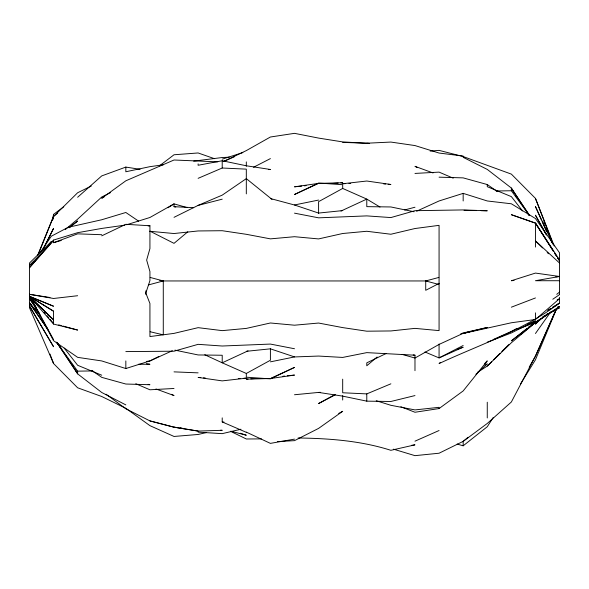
<?xml version="1.0" encoding="UTF-8"?>
<svg xmlns="http://www.w3.org/2000/svg" width="589" height="589" viewBox="0 0 589 589"><rect width="100%" height="100%" fill="white"/><g stroke="black" fill="none" stroke-linecap="round" stroke-linejoin="round"><path stroke-width="0.88" d="M145.866 294.441L145.866 290.811M52.48 220.625L53.547 214.374L63.767 206.754M53.069 219.189L53.547 214.374M38.27 254.536L53.547 216.48L77.638 192.743L91.295 186.043M37.711 255.162L53.201 217.091M556.406 309.166L535.453 359.783L520.514 383.925M556.215 309.129L535.453 356.146L511.362 402L487.265 423.469L463.168 441.382L439.07 453.221L414.98 455.658L393.467 449.164M556.583 308.761L535.453 356.146L529.209 367.183M493.162 417.594L487.265 426.745L463.168 445.807L457.145 444.047M40.133 252.644L51.331 236.204L68.228 227.295L101.735 219.756L125.832 212.489L138.636 221.155M535.453 333.507L550.119 312.715M49.027 244.406L51.331 241.586L29.45 263.069L29.45 307.694L53.547 363.523L77.638 387.79L101.735 396.507L125.832 408.287L149.93 425.648L174.02 436.456L198.118 434.468L206.15 432.635M124.942 225.138L101.735 228.429L77.638 232.684L53.547 240.069L29.45 267.73L53.547 240.57L29.45 265.506L34.133 261.302M484.725 363.531L487.265 360.895L463.168 390.941L439.07 408.56L414.98 412.256L400.851 406.749M477.473 372.351L487.265 366.078L491.705 361.646M493.604 359.746L499.943 353.415M501.85 351.515L508.822 344.55M537.411 321.579L535.453 323.516L547.505 314.047M487.265 366.078L511.362 342.746L535.453 322.463L521.28 333.963M475.883 374.309L487.265 363.899L484.857 365.202M440.41 362.36L439.07 363.568C479.77 344.58 523.407 330.429 559.55 303.033L552.556 307.436L559.55 303.077M77.638 197.263L101.735 175.905L125.832 167.085L140.108 169.315M470.913 331.364L463.168 333.477L511.362 322.765L535.453 319.496L559.55 298.66L557.142 299.889M377.115 356.993L366.785 365.784L366.785 362.853L386.06 353.54M65.246 229.592L77.638 219.16L101.735 197.006L110.57 192.596M467.99 437.318L463.168 441.382L463.168 445.807M187.788 231.801L174.02 243.353L149.93 231.153M53.547 216.48L57.678 213.041M556.73 294.331L559.55 292.092M69.134 227.781L77.638 221.03L69.134 227.612M526.949 328.5L511.362 340.876L535.453 322.212L555.663 309.475M528.37 327.374L529.783 326.254M531.204 325.128L534.746 322.316M159.42 165.862L174.02 154.767L198.118 152.963L214.47 158.691M552.791 299.241L559.55 294.603M167.998 207.762L174.02 203.868L186.934 207.527M547.888 310.366L551.002 308.408L547.888 310.388M546.334 314.504L547.888 313.628M549.449 312.744L551.002 311.868M104.143 196.94L101.735 198.265L125.832 180.808L174.02 160.002L217.753 161.857M516.98 328.353L511.362 331.445L493.913 339.212M334.662 394.733L318.597 403.546L335.465 394.711M338.675 413.463L342.688 411.299L318.597 428.394L294.5 440.646L281.115 441.375M542.683 316.816L559.55 307.848L557.761 308.062M439.21 283.338L425.722 290.296L425.722 280.953L438.812 277.448M253.535 167.269L270.403 158.603M463.168 345.5L439.07 357.913L424.949 351.972M158.765 356.536L149.93 360.939L125.832 368.537L101.735 360.939L77.638 357.354L53.547 340.685L29.45 295.899L31.379 298.991M174.02 217.334L198.118 205.392L222.215 195.136L246.312 178.629L272.008 199.391M223.82 161.334L246.312 150.607L270.403 137.009L294.5 133.342L318.597 138.091L342.688 141.912L369.465 143.422M101.735 235.836L125.832 224.313L149.93 225.764L149.93 248.587L146.646 260.073L149.93 271.544L149.93 280.622L145.822 293.072L149.93 303.504L149.93 336.562L174.02 333.381L198.118 327.661L222.215 330.635L246.312 328.404L270.403 322.986L294.5 325.202L318.597 323.044L342.688 327.602L366.785 331.195L390.882 330.952L414.98 328.375L439.07 330.613L439.07 225.344L414.98 228.525L390.882 234.245L366.785 231.271L342.688 233.502L318.597 238.92L294.5 236.704L270.403 238.862L246.312 234.304L222.215 230.711L198.118 230.954L174.02 233.531L149.93 231.293M340.972 211.053L366.785 199.097L380.001 207.048M248.028 350.853L222.215 362.809L204.766 354.762M317.765 183.768L294.5 194.488L318.597 183.039L342.688 184.71L342.688 188.325M271.234 378.138L294.5 367.418L270.403 378.86L246.312 377.196L246.312 373.581M416.637 211.193L439.07 200.967L463.168 193.369L487.265 200.967L511.362 203.787L535.453 218.512L559.55 252.836L559.55 294.279M172.363 350.713L149.93 360.939L146.359 361.44M527.148 324.576L535.453 320.806L511.362 332.94L487.265 342.172M223.879 161.371L234.68 156.615M414.98 441.168L439.07 430.522M198.118 178.334L222.215 168.012L246.312 169.139L246.312 193.877M342.688 379.154L342.688 392.767L366.785 393.894L390.882 383.822M460.679 333.904L463.168 332.918M518.003 329.155L535.453 322.352L559.55 306.405L557.761 306.722M511.362 307.186L535.453 297.946M53.547 240.069L53.547 242.69L77.638 233.855L101.735 234.709M457.145 349.358L463.168 347.193L439.07 357.913L439.07 344.013M222.215 159.148L242.867 152.588M126.694 224.74L149.93 217.488L174.02 203.868L174.02 206.695L175.809 206.997M53.547 242.69L61.293 240.467M148.634 284.877L163.278 280.953L163.278 334.839L150.188 331.762M404.65 209.956L414.98 207.232M198.118 205.392L222.215 199.17M414.98 395.572L390.882 401.484L366.785 401.153L342.688 396.132L318.597 392.421L294.5 394.748M240.953 429.234L222.215 433.651L198.118 432.142M464.058 332.719L487.265 327.477L463.168 333.345L439.07 344.418L414.98 358.038L402.066 354.379M294.5 204.965L318.597 200.061M270.403 361.845L294.5 356.941L318.597 356.058L342.688 357.427L366.785 352.627L414.98 355.211L414.98 370.672M268.621 169.595L270.403 169.485L246.312 165.774L222.215 160.753L198.118 165.266L198.118 163.882M514.087 280.482L511.362 280.725L535.453 273.082L559.55 276.477L535.453 280.725L559.55 280.725M294.5 439.129L270.403 443.377L246.312 432.12M411.409 445.365L414.98 444.842L390.882 450.313C360.924 440.771 329.339 438.407 298.071 437.988M163.315 164.802L149.93 166.665L125.832 171.767L125.832 167.085M193.656 161.136L222.215 157.528L229.357 157.197M77.638 295.722L53.547 298.483L29.45 294.309L49.977 297.504M342.688 210.597L318.597 213.071L294.5 205.001L270.403 198.537M246.312 351.309L270.403 348.835L294.5 356.905M301.642 186.102L294.5 186.823L318.597 183.385L342.688 182.767L340.906 182.885M304.314 185.829L306.103 185.645M282.897 376.261L284.686 376.077M287.358 375.804L294.5 375.083L270.403 378.521L246.312 379.139L248.094 379.021M555.913 276.793L559.55 276.477M430.147 151.101L439.07 150.372L462.306 156.328M148.141 225.889L149.93 225.764M331.982 183.488L338.226 183.069M250.774 378.837L257.018 378.418M318.597 392.421L320.379 392.311M414.98 173.424L439.07 172.121L453.199 178.165M174.02 388.482L149.93 389.785L135.801 383.741M277.544 441.566L279.326 441.47M342.688 142.398L366.785 143.215L390.882 142.067L414.98 145.564L439.07 153.044L463.168 156.048M345.368 183.628L342.688 183.746L366.785 181.022L390.882 184.482L388.203 184.283M348.938 183.466L350.72 183.393M238.28 378.513L240.062 378.44M243.632 378.278L246.312 378.16L222.215 380.884L198.118 377.424L200.797 377.623M106.116 394.24L125.832 408.788L149.93 420.907L174.02 427.172L198.118 431.082L222.215 430.294L220.426 430.264M496.188 190.976L511.362 190.755L529.032 215M56.758 342.496L77.638 371.151L92.812 370.93M261.479 438.886L246.312 438.989L231.05 431.568M138.327 364.282L149.93 364.245L146.359 363.744M125.832 351.596L174.02 351.206L198.118 344.337L222.215 346.015L270.403 344.072L294.5 348.747M161.496 280.953L427.504 280.953M464.058 210.325L476.553 210.575M481.014 210.663L487.265 210.788L463.168 209.927L414.98 210.7L390.882 217.569L366.785 215.891L318.597 217.834L294.5 213.159M439.07 177.171L463.168 177.878L487.265 184.541L497.05 191.366M174.02 371.865L198.118 372.859M174.02 206.695L193.656 207.674M222.215 417.866L222.215 421.945L223.997 422.063M383.741 183.945L385.53 184.077M203.47 377.829L205.259 377.961M366.785 143.215L369.465 143.444M149.93 420.907L174.02 427.209L178.482 427.68M180.271 427.886L182.053 428.093M159.788 280.511L163.278 280.953L150.188 277.448M174.02 427.172L198.118 431.082M413.191 354.909L414.98 355.211M414.082 211.768L390.882 206.96L366.785 206.651L366.785 199.097L342.688 188.443L318.597 201.659L318.597 213.373M174.918 350.138L198.118 354.946L222.215 355.255L222.215 362.809L246.312 373.463L270.403 360.247L270.403 348.533M148.141 384.345L149.93 384.735L125.832 384.028L101.735 377.365L91.95 370.54M53.547 324.068L53.547 311.198L29.45 296.377L53.547 319.842L29.45 296.377L53.547 306.228L29.45 296.348L53.547 324.068L77.638 330.061L63.008 326.063M230.822 431.2L246.312 435.227L240.283 433.239M425.722 280.953L438.812 284.458M58.709 324.892L61.293 325.599M376.253 400.734L390.882 405.298L414.98 409.915L439.07 407.323L439.07 408.56M463.168 156.549L511.362 174.116L535.453 198.383L553.034 244.155M433.048 172.945L414.98 166.334L417.387 167.629M155.952 388.961L174.02 395.572L171.613 394.299M101.735 375.215L77.638 365.283L64.194 348.092M222.215 421.945L246.312 432.326M463.168 157.329L487.265 169.418L511.362 188.038L529.43 215.559M125.832 404.901L101.735 392.488L77.638 373.868L57.059 342.526M29.45 296.348L53.547 311.198M559.55 263.04L535.453 240.886L542.616 247.954M547.174 252.453L548.477 253.741M30.657 303.946L31.858 305.323M34.272 308.069L36.076 310.131M37.88 312.192L39.691 314.254M29.45 302.967L40.295 315.454M44.146 312.185L45.316 313.584M47.083 315.711L48.843 317.824M50.021 319.245L53.547 323.479M522.568 210.95L511.362 196.623L487.265 186.691L487.265 184.541M34.376 305.205L29.45 298.645L39.191 313.127M527.42 213.071L529.032 215.287M56.758 342.172L57.832 343.652M58.9 345.132L61.58 348.835M29.45 303.247L47.26 328.323M29.45 302.569L48.416 330.532M529.305 215.022L511.362 188.34L514.249 193.045M56.625 342.305L77.638 373.566L74.751 368.861M559.55 259.992L535.453 223.076L511.362 214.698L535.453 223.157L553.653 251.621L535.453 223.076L535.453 247.078M29.45 296.282L31.46 299.367M29.45 297.209L36.334 307.87M32.343 300.537L33.787 302.849M515.699 195.401L517.142 197.749M71.858 364.157L73.301 366.505M29.45 306.125L53.547 346.722L29.45 305.779M546.607 235.048L535.453 215.184L545.966 234.194M29.45 295.442L53.547 339.581M552.666 243.839L535.453 206.555L541.387 219.984M542.13 221.663L546.577 231.735M554.197 245.981L535.453 198.338L535.453 199.7M543.824 221.803L544.825 224.372M546.165 227.788L547.836 232.059M549.846 237.183L551.856 242.315M50.013 354.092L53.547 363.568L53.547 362.198M559.55 297.335L559.55 302.113M535.453 312.84L535.453 319.496M511.362 188.038L511.362 190.726M487.265 402.221L487.265 417.947M463.168 193.369L463.168 200.967M366.785 393.894L366.785 401.153M342.688 395.617L342.688 400.019M246.312 161.887L246.312 166.289M222.215 160.753L222.215 168.012M125.832 360.939L125.832 368.537M77.638 371.18L77.638 373.868M53.547 228.399L42.931 249.611L53.547 228.399M539.892 319.584L535.453 324.149L539.892 319.643M556.598 256.237L554.632 253.16L556.598 256.222M559.55 260.853L557.584 257.776L559.55 260.853"/></g></svg>
